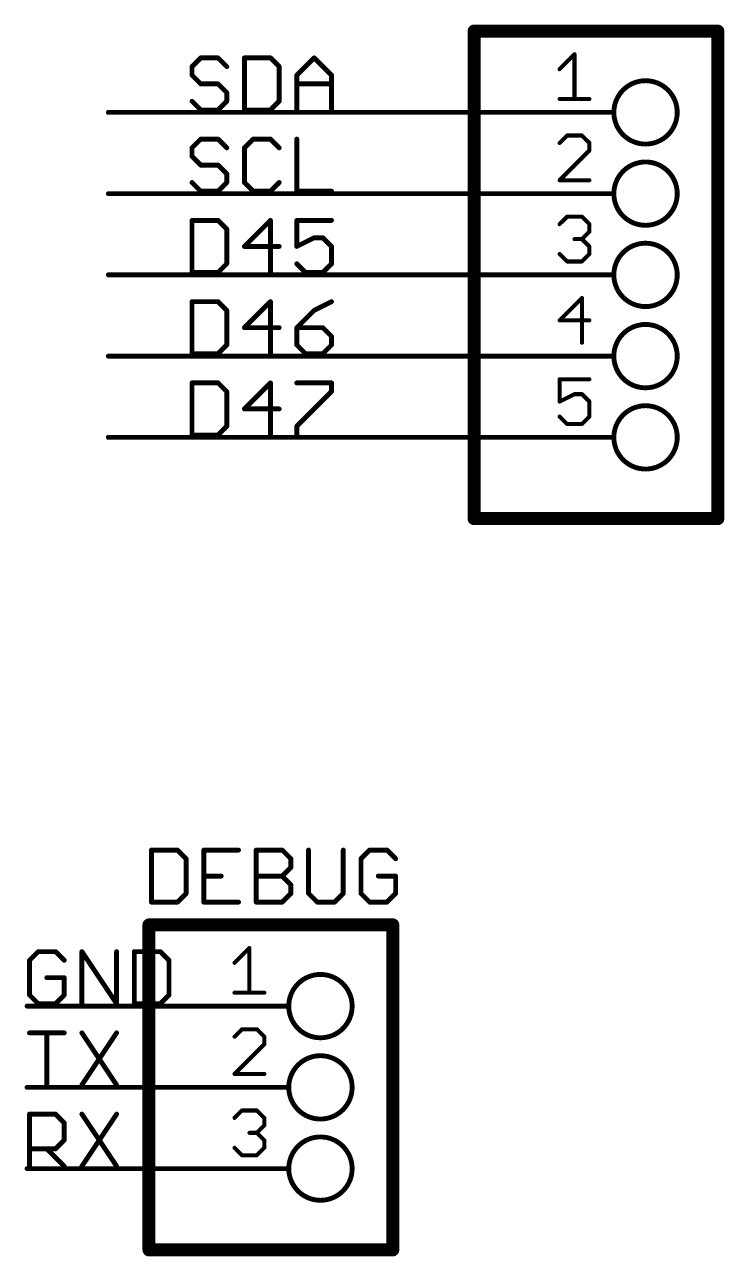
# Model space of a CAD drawing. Extents: x -31 to 132, y -51 to 79.
# Drawn here: x 38.02 to 59.89, y 12.5 to 51 of the extents above; entities that cross this region are included whole.
import ezdxf

# ---------------------------------------------------------------- set-up
doc = ezdxf.new("R2010")
doc.units = 0
for name, color, linetype in [('91', 82, 'CONTINUOUS'), ('94', 22, 'CONTINUOUS'), ('95', 253, 'CONTINUOUS')]:
    doc.layers.add(name, color=color, linetype=linetype)

msp = doc.modelspace()

# ---------------------------------------------------------------- linework, layer by layer
at = {"layer": '91', "const_width": 0.1524}
for points in [[(55.88, 48.26), (40.64, 48.26)], [(55.88, 45.72), (40.64, 45.72)], [(55.88, 43.18), (40.64, 43.18)], [(55.88, 40.64), (40.64, 40.64)], [(55.88, 38.1), (40.64, 38.1)], [(45.72, 20.32), (38.1, 20.32)], [(45.72, 17.78), (38.1, 17.78)], [(38.1, 15.24), (45.72, 15.24)]]:
    msp.add_lwpolyline(points, dxfattribs=at)
at = {"layer": '91', "const_width": 0.0762}
for points in [[(40.64, 48.2981, 1), (40.64, 48.2219)], [(55.88, 48.2219, 1), (55.88, 48.2981)], [(40.64, 45.7581, 1), (40.64, 45.6819)], [(55.88, 45.6819, 1), (55.88, 45.7581)], [(40.64, 43.2181, 1), (40.64, 43.1419)], [(55.88, 43.1419, 1), (55.88, 43.2181)], [(40.64, 40.6781, 1), (40.64, 40.6019)], [(55.88, 40.6019, 1), (55.88, 40.6781)], [(40.64, 38.1381, 1), (40.64, 38.0619)], [(55.88, 38.0619, 1), (55.88, 38.1381)], [(38.1, 20.3581, 1), (38.1, 20.2819)], [(45.72, 20.2819, 1), (45.72, 20.3581)], [(38.1, 17.8181, 1), (38.1, 17.7419)], [(45.72, 17.7419, 1), (45.72, 17.8181)], [(38.1, 15.2781, 1), (38.1, 15.2019)], [(45.72, 15.2019, 1), (45.72, 15.2781)]]:
    msp.add_lwpolyline(points, format="xyb", dxfattribs=at)
at = {"layer": '94'}
for points, const_width in [([(59.69, 50.8), (52.07, 50.8)], 0.4064), ([(52.07, 50.8), (52.07, 35.56)], 0.4064), ([(59.69, 35.56), (59.69, 50.8)], 0.4064), ([(55.88, 48.26), (56.4388, 48.26)], 0.1524), ([(55.88, 45.72), (56.4388, 45.72)], 0.1524), ([(55.88, 43.18), (56.4388, 43.18)], 0.1524), ([(55.88, 40.64), (56.4388, 40.64)], 0.1524), ([(55.88, 38.1), (56.4388, 38.1)], 0.1524), ([(52.07, 35.56), (59.69, 35.56)], 0.4064), ([(49.53, 22.86), (41.91, 22.86)], 0.4064), ([(41.91, 22.86), (41.91, 12.7)], 0.4064), ([(49.53, 12.7), (49.53, 22.86)], 0.4064), ([(45.72, 20.32), (46.2788, 20.32)], 0.1524), ([(45.72, 17.78), (46.2788, 17.78)], 0.1524), ([(45.72, 15.24), (46.2788, 15.24)], 0.1524), ([(41.91, 12.7), (49.53, 12.7)], 0.4064)]:
    msp.add_lwpolyline(points, dxfattribs=dict(at, const_width=const_width))
for points, const_width in [([(52.07, 50.9016, 1), (52.07, 50.6984)], 0.2032), ([(52.1716, 50.8, 1), (51.9684, 50.8)], 0.2032), ([(59.7916, 50.8, 1), (59.5884, 50.8)], 0.2032), ([(59.69, 50.6984, 1), (59.69, 50.9016)], 0.2032), ([(57.4294, 47.2694, 1), (57.4294, 49.2506, 1), (57.4294, 47.2694)], 0.1524), ([(55.88, 48.2981, 1), (55.88, 48.2219)], 0.0762), ([(56.4388, 48.2219, 1), (56.4388, 48.2981)], 0.0762), ([(57.4294, 44.7294, 1), (57.4294, 46.7106, 1), (57.4294, 44.7294)], 0.1524), ([(55.88, 45.7581, 1), (55.88, 45.6819)], 0.0762), ([(56.4388, 45.6819, 1), (56.4388, 45.7581)], 0.0762), ([(57.4294, 42.1894, 1), (57.4294, 44.1706, 1), (57.4294, 42.1894)], 0.1524), ([(55.88, 43.2181, 1), (55.88, 43.1419)], 0.0762), ([(56.4388, 43.1419, 1), (56.4388, 43.2181)], 0.0762), ([(57.4294, 39.6494, 1), (57.4294, 41.6306, 1), (57.4294, 39.6494)], 0.1524), ([(55.88, 40.6781, 1), (55.88, 40.6019)], 0.0762), ([(56.4388, 40.6019, 1), (56.4388, 40.6781)], 0.0762), ([(57.4294, 37.1094, 1), (57.4294, 39.0906, 1), (57.4294, 37.1094)], 0.1524), ([(55.88, 38.1381, 1), (55.88, 38.0619)], 0.0762), ([(56.4388, 38.0619, 1), (56.4388, 38.1381)], 0.0762), ([(52.07, 35.6616, 1), (52.07, 35.4584)], 0.2032), ([(51.9684, 35.56, 1), (52.1716, 35.56)], 0.2032), ([(59.5884, 35.56, 1), (59.7916, 35.56)], 0.2032), ([(59.69, 35.4584, 1), (59.69, 35.6616)], 0.2032), ([(41.91, 22.9616, 1), (41.91, 22.7584)], 0.2032), ([(42.0116, 22.86, 1), (41.8084, 22.86)], 0.2032), ([(49.6316, 22.86, 1), (49.4284, 22.86)], 0.2032), ([(49.53, 22.7584, 1), (49.53, 22.9616)], 0.2032), ([(47.2694, 19.3294, 1), (47.2694, 21.3106, 1), (47.2694, 19.3294)], 0.1524), ([(45.72, 20.3581, 1), (45.72, 20.2819)], 0.0762), ([(46.2788, 20.2819, 1), (46.2788, 20.3581)], 0.0762), ([(47.2694, 16.7894, 1), (47.2694, 18.7706, 1), (47.2694, 16.7894)], 0.1524), ([(45.72, 17.8181, 1), (45.72, 17.7419)], 0.0762), ([(46.2788, 17.7419, 1), (46.2788, 17.8181)], 0.0762), ([(47.2694, 14.2494, 1), (47.2694, 16.2306, 1), (47.2694, 14.2494)], 0.1524), ([(45.72, 15.2781, 1), (45.72, 15.2019)], 0.0762), ([(46.2788, 15.2019, 1), (46.2788, 15.2781)], 0.0762), ([(41.91, 12.8016, 1), (41.91, 12.5984)], 0.2032), ([(41.8084, 12.7, 1), (42.0116, 12.7)], 0.2032), ([(49.4284, 12.7, 1), (49.6316, 12.7)], 0.2032), ([(49.53, 12.5984, 1), (49.53, 12.8016)], 0.2032)]:
    msp.add_lwpolyline(points, format="xyb", dxfattribs=dict(at, const_width=const_width))
at = {"layer": '95'}
for points, const_width in [([(54.7434, 49.6112), (55.2095, 50.0773)], 0.127), ([(55.2095, 50.0773), (55.2095, 48.6791)], 0.127), ([(43.5274, 49.9632), (43.2562, 49.692)], 0.1524), ([(43.2562, 49.692), (43.2562, 49.4209)], 0.1524), ([(44.0697, 49.9632), (43.5274, 49.9632)], 0.1524), ([(44.3409, 49.692), (44.0697, 49.9632)], 0.1524), ([(44.8934, 49.9632), (44.8934, 48.3362)], 0.1524), ([(45.7069, 49.9632), (44.8934, 49.9632)], 0.1524), ([(45.978, 49.692), (45.7069, 49.9632)], 0.1524), ([(45.978, 48.6074), (45.978, 49.692)], 0.1524), ([(46.5305, 49.4209), (47.0728, 49.9632)], 0.1524), ([(47.0728, 49.9632), (47.6152, 49.4209)], 0.1524), ([(43.2562, 49.4209), (43.5274, 49.1497)], 0.1524), ([(46.5305, 48.3362), (46.5305, 49.4209)], 0.1524), ([(47.6152, 49.4209), (47.6152, 48.3362)], 0.1524), ([(43.5274, 49.1497), (44.0697, 49.1497)], 0.1524), ([(44.0697, 49.1497), (44.3409, 48.8785)], 0.1524), ([(44.3409, 48.8785), (44.3409, 48.6074)], 0.1524), ([(46.5305, 49.1497), (47.6152, 49.1497)], 0.1524), ([(43.5274, 48.3362), (43.2562, 48.6074)], 0.1524), ([(44.3409, 48.6074), (44.0697, 48.3362)], 0.1524), ([(45.7069, 48.3362), (45.978, 48.6074)], 0.1524), ([(54.7434, 48.6791), (55.6756, 48.6791)], 0.127), ([(44.0697, 48.3362), (43.5274, 48.3362)], 0.1524), ([(44.8934, 48.3362), (45.7069, 48.3362)], 0.1524), ([(43.5274, 47.4232), (43.2562, 47.152)], 0.1524), ([(44.0697, 47.4232), (43.5274, 47.4232)], 0.1524), ([(44.3409, 47.152), (44.0697, 47.4232)], 0.1524), ([(45.1645, 47.4232), (44.8934, 47.152)], 0.1524), ([(45.7069, 47.4232), (45.1645, 47.4232)], 0.1524), ([(45.978, 47.152), (45.7069, 47.4232)], 0.1524), ([(46.5305, 47.4232), (46.5305, 45.7962)], 0.1524), ([(54.9765, 47.5373), (54.7434, 47.3043)], 0.127), ([(55.4425, 47.5373), (54.9765, 47.5373)], 0.127), ([(55.6756, 47.3043), (55.4425, 47.5373)], 0.127), ([(55.6756, 47.0712), (55.6756, 47.3043)], 0.127), ([(43.2562, 47.152), (43.2562, 46.8809)], 0.1524), ([(44.8934, 47.152), (44.8934, 46.0674)], 0.1524), ([(54.7434, 46.1391), (55.6756, 47.0712)], 0.127), ([(43.2562, 46.8809), (43.5274, 46.6097)], 0.1524), ([(43.5274, 46.6097), (44.0697, 46.6097)], 0.1524), ([(44.0697, 46.6097), (44.3409, 46.3385)], 0.1524), ([(44.3409, 46.3385), (44.3409, 46.0674)], 0.1524), ([(43.5274, 45.7962), (43.2562, 46.0674)], 0.1524), ([(44.0697, 45.7962), (43.5274, 45.7962)], 0.1524), ([(44.3409, 46.0674), (44.0697, 45.7962)], 0.1524), ([(44.8934, 46.0674), (45.1645, 45.7962)], 0.1524), ([(45.1645, 45.7962), (45.7069, 45.7962)], 0.1524), ([(45.7069, 45.7962), (45.978, 46.0674)], 0.1524), ([(46.5305, 45.7962), (47.6152, 45.7962)], 0.1524), ([(55.6756, 46.1391), (54.7434, 46.1391)], 0.127), ([(54.7434, 44.7643), (54.9765, 44.9973)], 0.127), ([(54.9765, 44.9973), (55.4425, 44.9973)], 0.127), ([(55.4425, 44.9973), (55.6756, 44.7643)], 0.127), ([(43.2562, 44.8832), (43.2562, 43.2562)], 0.1524), ([(44.0697, 44.8832), (43.2562, 44.8832)], 0.1524), ([(44.3409, 44.612), (44.0697, 44.8832)], 0.1524), ([(44.3409, 43.5274), (44.3409, 44.612)], 0.1524), ([(45.7069, 44.8832), (44.8934, 44.0697)], 0.1524), ([(45.7069, 43.2562), (45.7069, 44.8832)], 0.1524), ([(47.6152, 44.8832), (46.5305, 44.8832)], 0.1524), ([(46.5305, 44.8832), (46.5305, 44.0697)], 0.1524), ([(55.6756, 44.7643), (55.6756, 44.5312)], 0.127), ([(46.5305, 44.0697), (47.0728, 44.3409)], 0.1524), ([(47.0728, 44.3409), (47.344, 44.3409)], 0.1524), ([(47.344, 44.3409), (47.6152, 44.0697)], 0.1524), ([(55.4425, 44.2982), (55.2095, 44.2982)], 0.127), ([(55.6756, 44.5312), (55.4425, 44.2982)], 0.127), ([(55.4425, 44.2982), (55.6756, 44.0652)], 0.127), ([(44.8934, 44.0697), (45.978, 44.0697)], 0.1524), ([(47.6152, 44.0697), (47.6152, 43.5274)], 0.1524), ([(55.6756, 44.0652), (55.6756, 43.8321)], 0.127), ([(44.0697, 43.2562), (44.3409, 43.5274)], 0.1524), ([(46.8017, 43.2562), (46.5305, 43.5274)], 0.1524), ([(47.6152, 43.5274), (47.344, 43.2562)], 0.1524), ([(54.9765, 43.5991), (54.7434, 43.8321)], 0.127), ([(55.4425, 43.5991), (54.9765, 43.5991)], 0.127), ([(55.6756, 43.8321), (55.4425, 43.5991)], 0.127), ([(43.2562, 43.2562), (44.0697, 43.2562)], 0.1524), ([(47.344, 43.2562), (46.8017, 43.2562)], 0.1524), ([(43.2562, 42.3432), (43.2562, 40.7162)], 0.1524), ([(44.0697, 42.3432), (43.2562, 42.3432)], 0.1524), ([(44.3409, 42.072), (44.0697, 42.3432)], 0.1524), ([(45.7069, 42.3432), (44.8934, 41.5297)], 0.1524), ([(45.7069, 40.7162), (45.7069, 42.3432)], 0.1524), ([(47.6152, 42.3432), (47.0728, 42.072)], 0.1524), ([(55.4425, 42.4573), (54.7434, 41.7582)], 0.127), ([(55.4425, 41.0591), (55.4425, 42.4573)], 0.127), ([(44.3409, 40.9874), (44.3409, 42.072)], 0.1524), ([(47.0728, 42.072), (46.5305, 41.5297)], 0.1524), ([(44.8934, 41.5297), (45.978, 41.5297)], 0.1524), ([(46.5305, 41.5297), (46.5305, 40.9874)], 0.1524), ([(47.344, 41.5297), (46.5305, 41.5297)], 0.1524), ([(47.6152, 41.2585), (47.344, 41.5297)], 0.1524), ([(54.7434, 41.7582), (55.6756, 41.7582)], 0.127), ([(47.6152, 40.9874), (47.6152, 41.2585)], 0.1524), ([(44.0697, 40.7162), (44.3409, 40.9874)], 0.1524), ([(46.5305, 40.9874), (46.8017, 40.7162)], 0.1524), ([(47.344, 40.7162), (47.6152, 40.9874)], 0.1524), ([(43.2562, 40.7162), (44.0697, 40.7162)], 0.1524), ([(46.8017, 40.7162), (47.344, 40.7162)], 0.1524), ([(43.2562, 39.8032), (43.2562, 38.1762)], 0.1524), ([(44.0697, 39.8032), (43.2562, 39.8032)], 0.1524), ([(44.3409, 39.532), (44.0697, 39.8032)], 0.1524), ([(45.7069, 39.8032), (44.8934, 38.9897)], 0.1524), ([(45.7069, 38.1762), (45.7069, 39.8032)], 0.1524), ([(46.5305, 39.8032), (47.6152, 39.8032)], 0.1524), ([(47.6152, 39.8032), (47.6152, 39.532)], 0.1524), ([(55.6756, 39.9173), (54.7434, 39.9173)], 0.127), ([(54.7434, 39.9173), (54.7434, 39.2182)], 0.127), ([(44.3409, 38.4474), (44.3409, 39.532)], 0.1524), ([(47.6152, 39.532), (46.5305, 38.4474)], 0.1524), ([(54.7434, 39.2182), (55.2095, 39.4512)], 0.127), ([(55.2095, 39.4512), (55.4425, 39.4512)], 0.127), ([(55.4425, 39.4512), (55.6756, 39.2182)], 0.127), ([(55.6756, 39.2182), (55.6756, 38.7521)], 0.127), ([(44.8934, 38.9897), (45.978, 38.9897)], 0.1524), ([(44.0697, 38.1762), (44.3409, 38.4474)], 0.1524), ([(46.5305, 38.4474), (46.5305, 38.1762)], 0.1524), ([(54.9765, 38.5191), (54.7434, 38.7521)], 0.127), ([(55.4425, 38.5191), (54.9765, 38.5191)], 0.127), ([(55.6756, 38.7521), (55.4425, 38.5191)], 0.127), ([(43.2562, 38.1762), (44.0697, 38.1762)], 0.1524), ([(41.9862, 25.1982), (41.9862, 23.5712)], 0.1524), ([(42.7997, 25.1982), (41.9862, 25.1982)], 0.1524), ([(43.0709, 24.927), (42.7997, 25.1982)], 0.1524), ([(44.708, 25.1982), (43.6234, 25.1982)], 0.1524), ([(43.6234, 25.1982), (43.6234, 23.5712)], 0.1524), ([(45.2605, 23.5712), (45.2605, 25.1982)], 0.1524), ([(45.2605, 25.1982), (46.074, 25.1982)], 0.1524), ([(46.074, 25.1982), (46.3452, 24.927)], 0.1524), ([(46.8977, 25.1982), (46.8977, 23.8424)], 0.1524), ([(47.9823, 23.8424), (47.9823, 25.1982)], 0.1524), ([(48.806, 25.1982), (48.5348, 24.927)], 0.1524), ([(49.3483, 25.1982), (48.806, 25.1982)], 0.1524), ([(49.6195, 24.927), (49.3483, 25.1982)], 0.1524), ([(43.0709, 23.8424), (43.0709, 24.927)], 0.1524), ([(46.3452, 24.6559), (46.074, 24.3847)], 0.1524), ([(46.3452, 24.927), (46.3452, 24.6559)], 0.1524), ([(48.5348, 24.927), (48.5348, 23.8424)], 0.1524), ([(43.6234, 24.3847), (44.1657, 24.3847)], 0.1524), ([(45.2605, 24.3847), (46.074, 24.3847)], 0.1524), ([(46.074, 24.3847), (46.3452, 24.1135)], 0.1524), ([(49.6195, 24.3847), (49.0772, 24.3847)], 0.1524), ([(49.6195, 23.8424), (49.6195, 24.3847)], 0.1524), ([(42.7997, 23.5712), (43.0709, 23.8424)], 0.1524), ([(46.3452, 23.8424), (46.074, 23.5712)], 0.1524), ([(46.3452, 24.1135), (46.3452, 23.8424)], 0.1524), ([(46.8977, 23.8424), (47.1688, 23.5712)], 0.1524), ([(47.7112, 23.5712), (47.9823, 23.8424)], 0.1524), ([(48.5348, 23.8424), (48.806, 23.5712)], 0.1524), ([(49.3483, 23.5712), (49.6195, 23.8424)], 0.1524), ([(41.9862, 23.5712), (42.7997, 23.5712)], 0.1524), ([(43.6234, 23.5712), (44.708, 23.5712)], 0.1524), ([(46.074, 23.5712), (45.2605, 23.5712)], 0.1524), ([(47.1688, 23.5712), (47.7112, 23.5712)], 0.1524), ([(48.806, 23.5712), (49.3483, 23.5712)], 0.1524), ([(38.4474, 22.0232), (38.1762, 21.752)], 0.1524), ([(38.9897, 22.0232), (38.4474, 22.0232)], 0.1524), ([(39.2609, 21.752), (38.9897, 22.0232)], 0.1524), ([(39.8134, 20.3962), (39.8134, 22.0232)], 0.1524), ([(39.8134, 22.0232), (40.898, 20.3962)], 0.1524), ([(40.898, 20.3962), (40.898, 22.0232)], 0.1524), ([(41.4505, 22.0232), (41.4505, 20.3962)], 0.1524), ([(42.264, 22.0232), (41.4505, 22.0232)], 0.1524), ([(42.5352, 21.752), (42.264, 22.0232)], 0.1524), ([(44.5834, 21.6712), (45.0495, 22.1373)], 0.127), ([(45.0495, 22.1373), (45.0495, 20.7391)], 0.127), ([(38.1762, 21.752), (38.1762, 20.6674)], 0.1524), ([(42.5352, 20.6674), (42.5352, 21.752)], 0.1524), ([(39.2609, 21.2097), (38.7185, 21.2097)], 0.1524), ([(39.2609, 20.6674), (39.2609, 21.2097)], 0.1524), ([(44.5834, 20.7391), (45.5156, 20.7391)], 0.127), ([(38.1762, 20.6674), (38.4474, 20.3962)], 0.1524), ([(38.4474, 20.3962), (38.9897, 20.3962)], 0.1524), ([(38.9897, 20.3962), (39.2609, 20.6674)], 0.1524), ([(41.4505, 20.3962), (42.264, 20.3962)], 0.1524), ([(42.264, 20.3962), (42.5352, 20.6674)], 0.1524), ([(44.8165, 19.5973), (44.5834, 19.3643)], 0.127), ([(45.2825, 19.5973), (44.8165, 19.5973)], 0.127), ([(45.5156, 19.3643), (45.2825, 19.5973)], 0.127), ([(38.1762, 19.4832), (39.2609, 19.4832)], 0.1524), ([(38.7185, 17.8562), (38.7185, 19.4832)], 0.1524), ([(39.8134, 19.4832), (40.898, 17.8562)], 0.1524), ([(40.898, 19.4832), (39.8134, 17.8562)], 0.1524), ([(45.5156, 19.1312), (45.5156, 19.3643)], 0.127), ([(44.5834, 18.1991), (45.5156, 19.1312)], 0.127), ([(45.5156, 18.1991), (44.5834, 18.1991)], 0.127), ([(38.1762, 15.3162), (38.1762, 16.9432)], 0.1524), ([(38.1762, 16.9432), (38.9897, 16.9432)], 0.1524), ([(38.9897, 16.9432), (39.2609, 16.672)], 0.1524), ([(39.8134, 16.9432), (40.898, 15.3162)], 0.1524), ([(40.898, 16.9432), (39.8134, 15.3162)], 0.1524), ([(44.5834, 16.8243), (44.8165, 17.0573)], 0.127), ([(44.8165, 17.0573), (45.2825, 17.0573)], 0.127), ([(45.2825, 17.0573), (45.5156, 16.8243)], 0.127), ([(39.2609, 16.672), (39.2609, 16.1297)], 0.1524), ([(45.5156, 16.5912), (45.2825, 16.3582)], 0.127), ([(45.5156, 16.8243), (45.5156, 16.5912)], 0.127), ([(39.2609, 16.1297), (38.9897, 15.8585)], 0.1524), ([(45.2825, 16.3582), (45.0495, 16.3582)], 0.127), ([(45.2825, 16.3582), (45.5156, 16.1252)], 0.127), ([(45.5156, 16.1252), (45.5156, 15.8921)], 0.127), ([(38.9897, 15.8585), (38.1762, 15.8585)], 0.1524), ([(38.7185, 15.8585), (39.2609, 15.3162)], 0.1524), ([(44.8165, 15.6591), (44.5834, 15.8921)], 0.127), ([(45.5156, 15.8921), (45.2825, 15.6591)], 0.127), ([(45.2825, 15.6591), (44.8165, 15.6591)], 0.127)]:
    msp.add_lwpolyline(points, dxfattribs=dict(at, const_width=const_width))
for points, const_width in [([(55.2412, 50.0773, 1), (55.1777, 50.0773)], 0.0635), ([(55.2319, 50.0548, 1), (55.187, 50.0997)], 0.0635), ([(43.2943, 49.692, 1), (43.2181, 49.692)], 0.0762), ([(43.2293, 49.719, 1), (43.2831, 49.6651)], 0.0762), ([(43.5274, 50.0013, 1), (43.5274, 49.9251)], 0.0762), ([(43.5543, 49.9362, 1), (43.5004, 49.9901)], 0.0762), ([(44.0966, 49.9901, 1), (44.0428, 49.9362)], 0.0762), ([(44.0697, 49.9251, 1), (44.0697, 50.0013)], 0.0762), ([(44.3139, 49.6651, 1), (44.3678, 49.719)], 0.0762), ([(44.9315, 49.9632, 1), (44.8553, 49.9632)], 0.0762), ([(44.8934, 50.0013, 1), (44.8934, 49.9251)], 0.0762), ([(45.7338, 49.9901, 1), (45.6799, 49.9362)], 0.0762), ([(45.7069, 49.9251, 1), (45.7069, 50.0013)], 0.0762), ([(46.0161, 49.692, 1), (45.9399, 49.692)], 0.0762), ([(45.9511, 49.6651, 1), (46.005, 49.719)], 0.0762), ([(47.0998, 49.9901, 1), (47.0459, 49.9362)], 0.0762), ([(47.0998, 49.9362, 1), (47.0459, 49.9901)], 0.0762), ([(43.2831, 49.4478, 1), (43.2293, 49.3939)], 0.0762), ([(43.2181, 49.4209, 1), (43.2943, 49.4209)], 0.0762), ([(46.5686, 49.4209, 1), (46.4924, 49.4209)], 0.0762), ([(46.5036, 49.4478, 1), (46.5575, 49.3939)], 0.0762), ([(47.6533, 49.4209, 1), (47.5771, 49.4209)], 0.0762), ([(47.5882, 49.3939, 1), (47.6421, 49.4478)], 0.0762), ([(54.721, 49.6337, 1), (54.7659, 49.5888)], 0.0635), ([(43.5274, 49.1878, 1), (43.5274, 49.1116)], 0.0762), ([(43.5004, 49.1228, 1), (43.5543, 49.1766)], 0.0762), ([(44.0966, 49.1766, 1), (44.0428, 49.1228)], 0.0762), ([(44.0697, 49.1116, 1), (44.0697, 49.1878)], 0.0762), ([(44.379, 48.8785, 1), (44.3028, 48.8785)], 0.0762), ([(44.3139, 48.8516, 1), (44.3678, 48.9055)], 0.0762), ([(46.5305, 49.1878, 1), (46.5305, 49.1116)], 0.0762), ([(47.6152, 49.1116, 1), (47.6152, 49.1878)], 0.0762), ([(43.2831, 48.6343, 1), (43.2293, 48.5804)], 0.0762), ([(44.3028, 48.6074, 1), (44.379, 48.6074)], 0.0762), ([(44.3678, 48.5804, 1), (44.3139, 48.6343)], 0.0762), ([(45.9399, 48.6074, 1), (46.0161, 48.6074)], 0.0762), ([(46.005, 48.5804, 1), (45.9511, 48.6343)], 0.0762), ([(54.7434, 48.7109, 1), (54.7434, 48.6474)], 0.0635), ([(55.1777, 48.6791, 1), (55.2412, 48.6791)], 0.0635), ([(55.6756, 48.6474, 1), (55.6756, 48.7109)], 0.0635), ([(43.5274, 48.3743, 1), (43.5274, 48.2981)], 0.0762), ([(43.5004, 48.3093, 1), (43.5543, 48.3631)], 0.0762), ([(44.0428, 48.3631, 1), (44.0966, 48.3093)], 0.0762), ([(44.0697, 48.2981, 1), (44.0697, 48.3743)], 0.0762), ([(44.8934, 48.3743, 1), (44.8934, 48.2981)], 0.0762), ([(44.8553, 48.3362, 1), (44.9315, 48.3362)], 0.0762), ([(45.6799, 48.3631, 1), (45.7338, 48.3093)], 0.0762), ([(45.7069, 48.2981, 1), (45.7069, 48.3743)], 0.0762), ([(46.4924, 48.3362, 1), (46.5686, 48.3362)], 0.0762), ([(47.5771, 48.3362, 1), (47.6533, 48.3362)], 0.0762), ([(43.5274, 47.4613, 1), (43.5274, 47.3851)], 0.0762), ([(43.5543, 47.3962, 1), (43.5004, 47.4501)], 0.0762), ([(44.0966, 47.4501, 1), (44.0428, 47.3962)], 0.0762), ([(44.0697, 47.3851, 1), (44.0697, 47.4613)], 0.0762), ([(45.1645, 47.4613, 1), (45.1645, 47.3851)], 0.0762), ([(45.1915, 47.3962, 1), (45.1376, 47.4501)], 0.0762), ([(45.7338, 47.4501, 1), (45.6799, 47.3962)], 0.0762), ([(45.7069, 47.3851, 1), (45.7069, 47.4613)], 0.0762), ([(46.5686, 47.4232, 1), (46.4924, 47.4232)], 0.0762), ([(54.9765, 47.569, 1), (54.9765, 47.5055)], 0.0635), ([(54.9989, 47.5148, 1), (54.954, 47.5597)], 0.0635), ([(55.465, 47.5597, 1), (55.4201, 47.5148)], 0.0635), ([(55.4425, 47.5055, 1), (55.4425, 47.569)], 0.0635), ([(55.7073, 47.3043, 1), (55.6438, 47.3043)], 0.0635), ([(43.2943, 47.152, 1), (43.2181, 47.152)], 0.0762), ([(43.2293, 47.179, 1), (43.2831, 47.1251)], 0.0762), ([(44.3139, 47.1251, 1), (44.3678, 47.179)], 0.0762), ([(44.8664, 47.179, 1), (44.9203, 47.1251)], 0.0762), ([(44.9315, 47.152, 1), (44.8553, 47.152)], 0.0762), ([(45.9511, 47.1251, 1), (46.005, 47.179)], 0.0762), ([(54.721, 47.3267, 1), (54.7659, 47.2818)], 0.0635), ([(55.6438, 47.0712, 1), (55.7073, 47.0712)], 0.0635), ([(55.6531, 47.2818, 1), (55.698, 47.3267)], 0.0635), ([(55.698, 47.0488, 1), (55.6531, 47.0937)], 0.0635), ([(43.2831, 46.9078, 1), (43.2293, 46.8539)], 0.0762), ([(43.2181, 46.8809, 1), (43.2943, 46.8809)], 0.0762), ([(43.5274, 46.6478, 1), (43.5274, 46.5716)], 0.0762), ([(43.5004, 46.5828, 1), (43.5543, 46.6366)], 0.0762), ([(44.0966, 46.6366, 1), (44.0428, 46.5828)], 0.0762), ([(44.0697, 46.5716, 1), (44.0697, 46.6478)], 0.0762), ([(44.379, 46.3385, 1), (44.3028, 46.3385)], 0.0762), ([(44.3139, 46.3116, 1), (44.3678, 46.3655)], 0.0762), ([(43.2831, 46.0943, 1), (43.2293, 46.0404)], 0.0762), ([(43.5274, 45.8343, 1), (43.5274, 45.7581)], 0.0762), ([(43.5004, 45.7693, 1), (43.5543, 45.8231)], 0.0762), ([(44.0428, 45.8231, 1), (44.0966, 45.7693)], 0.0762), ([(44.0697, 45.7581, 1), (44.0697, 45.8343)], 0.0762), ([(44.3028, 46.0674, 1), (44.379, 46.0674)], 0.0762), ([(44.3678, 46.0404, 1), (44.3139, 46.0943)], 0.0762), ([(44.9203, 46.0943, 1), (44.8664, 46.0404)], 0.0762), ([(44.8553, 46.0674, 1), (44.9315, 46.0674)], 0.0762), ([(45.1645, 45.8343, 1), (45.1645, 45.7581)], 0.0762), ([(45.1376, 45.7693, 1), (45.1915, 45.8231)], 0.0762), ([(45.6799, 45.8231, 1), (45.7338, 45.7693)], 0.0762), ([(45.7069, 45.7581, 1), (45.7069, 45.8343)], 0.0762), ([(46.005, 46.0404, 1), (45.9511, 46.0943)], 0.0762), ([(46.5305, 45.8343, 1), (46.5305, 45.7581)], 0.0762), ([(46.4924, 45.7962, 1), (46.5686, 45.7962)], 0.0762), ([(47.6152, 45.7581, 1), (47.6152, 45.8343)], 0.0762), ([(54.7434, 46.1709, 1), (54.7434, 46.1073)], 0.0635), ([(54.721, 46.1616, 1), (54.7659, 46.1166)], 0.0635), ([(55.6756, 46.1073, 1), (55.6756, 46.1709)], 0.0635), ([(54.9765, 45.029, 1), (54.9765, 44.9655)], 0.0635), ([(54.9989, 44.9748, 1), (54.954, 45.0197)], 0.0635), ([(55.465, 45.0197, 1), (55.4201, 44.9748)], 0.0635), ([(55.4425, 44.9655, 1), (55.4425, 45.029)], 0.0635), ([(43.2943, 44.8832, 1), (43.2181, 44.8832)], 0.0762), ([(43.2562, 44.9213, 1), (43.2562, 44.8451)], 0.0762), ([(44.0966, 44.9101, 1), (44.0428, 44.8562)], 0.0762), ([(44.0697, 44.8451, 1), (44.0697, 44.9213)], 0.0762), ([(44.379, 44.612, 1), (44.3028, 44.612)], 0.0762), ([(44.3139, 44.5851, 1), (44.3678, 44.639)], 0.0762), ([(45.745, 44.8832, 1), (45.6688, 44.8832)], 0.0762), ([(45.7338, 44.8562, 1), (45.6799, 44.9101)], 0.0762), ([(46.5305, 44.9213, 1), (46.5305, 44.8451)], 0.0762), ([(46.5686, 44.8832, 1), (46.4924, 44.8832)], 0.0762), ([(47.6152, 44.8451, 1), (47.6152, 44.9213)], 0.0762), ([(54.721, 44.7867, 1), (54.7659, 44.7418)], 0.0635), ([(55.7073, 44.7643, 1), (55.6438, 44.7643)], 0.0635), ([(55.6531, 44.7418, 1), (55.698, 44.7867)], 0.0635), ([(47.0728, 44.379, 1), (47.0728, 44.3028)], 0.0762), ([(47.0899, 44.3068, 1), (47.0558, 44.3749)], 0.0762), ([(47.3709, 44.3678, 1), (47.3171, 44.3139)], 0.0762), ([(47.344, 44.3028, 1), (47.344, 44.379)], 0.0762), ([(55.2095, 44.3299, 1), (55.2095, 44.2664)], 0.0635), ([(55.465, 44.3206, 1), (55.4201, 44.2757)], 0.0635), ([(55.4201, 44.3206, 1), (55.465, 44.2757)], 0.0635), ([(55.4425, 44.2664, 1), (55.4425, 44.3299)], 0.0635), ([(55.6438, 44.5312, 1), (55.7073, 44.5312)], 0.0635), ([(55.698, 44.5088, 1), (55.6531, 44.5537)], 0.0635), ([(44.8934, 44.1078, 1), (44.8934, 44.0316)], 0.0762), ([(44.8664, 44.0966, 1), (44.9203, 44.0428)], 0.0762), ([(45.978, 44.0316, 1), (45.978, 44.1078)], 0.0762), ([(46.5135, 44.1038, 1), (46.5476, 44.0356)], 0.0762), ([(46.4924, 44.0697, 1), (46.5686, 44.0697)], 0.0762), ([(47.6533, 44.0697, 1), (47.5771, 44.0697)], 0.0762), ([(47.5882, 44.0428, 1), (47.6421, 44.0966)], 0.0762), ([(55.7073, 44.0652, 1), (55.6438, 44.0652)], 0.0635), ([(55.6531, 44.0427, 1), (55.698, 44.0876)], 0.0635), ([(44.3028, 43.5274, 1), (44.379, 43.5274)], 0.0762), ([(44.3678, 43.5004, 1), (44.3139, 43.5543)], 0.0762), ([(46.5575, 43.5543, 1), (46.5036, 43.5004)], 0.0762), ([(47.5771, 43.5274, 1), (47.6533, 43.5274)], 0.0762), ([(47.6421, 43.5004, 1), (47.5882, 43.5543)], 0.0762), ([(54.7659, 43.8546, 1), (54.721, 43.8097)], 0.0635), ([(54.9765, 43.6309, 1), (54.9765, 43.5673)], 0.0635), ([(54.954, 43.5766, 1), (54.9989, 43.6216)], 0.0635), ([(55.4201, 43.6216, 1), (55.465, 43.5766)], 0.0635), ([(55.4425, 43.5673, 1), (55.4425, 43.6309)], 0.0635), ([(55.6438, 43.8321, 1), (55.7073, 43.8321)], 0.0635), ([(55.698, 43.8097, 1), (55.6531, 43.8546)], 0.0635), ([(43.2562, 43.2943, 1), (43.2562, 43.2181)], 0.0762), ([(43.2181, 43.2562, 1), (43.2943, 43.2562)], 0.0762), ([(44.0428, 43.2831, 1), (44.0966, 43.2293)], 0.0762), ([(44.0697, 43.2181, 1), (44.0697, 43.2943)], 0.0762), ([(45.6688, 43.2562, 1), (45.745, 43.2562)], 0.0762), ([(46.8017, 43.2943, 1), (46.8017, 43.2181)], 0.0762), ([(46.7747, 43.2293, 1), (46.8286, 43.2831)], 0.0762), ([(47.3171, 43.2831, 1), (47.3709, 43.2293)], 0.0762), ([(47.344, 43.2181, 1), (47.344, 43.2943)], 0.0762), ([(43.2943, 42.3432, 1), (43.2181, 42.3432)], 0.0762), ([(43.2562, 42.3813, 1), (43.2562, 42.3051)], 0.0762), ([(44.0966, 42.3701, 1), (44.0428, 42.3162)], 0.0762), ([(44.0697, 42.3051, 1), (44.0697, 42.3813)], 0.0762), ([(45.745, 42.3432, 1), (45.6688, 42.3432)], 0.0762), ([(45.7338, 42.3162, 1), (45.6799, 42.3701)], 0.0762), ([(47.6322, 42.3091, 1), (47.5981, 42.3773)], 0.0762), ([(55.4743, 42.4573, 1), (55.4108, 42.4573)], 0.0635), ([(55.465, 42.4348, 1), (55.4201, 42.4797)], 0.0635), ([(44.379, 42.072, 1), (44.3028, 42.072)], 0.0762), ([(44.3139, 42.0451, 1), (44.3678, 42.099)], 0.0762), ([(47.0558, 42.1061, 1), (47.0899, 42.0379)], 0.0762), ([(47.0998, 42.0451, 1), (47.0459, 42.099)], 0.0762), ([(44.8934, 41.5678, 1), (44.8934, 41.4916)], 0.0762), ([(44.8664, 41.5566, 1), (44.9203, 41.5028)], 0.0762), ([(45.978, 41.4916, 1), (45.978, 41.5678)], 0.0762), ([(46.5686, 41.5297, 1), (46.4924, 41.5297)], 0.0762), ([(46.5305, 41.5678, 1), (46.5305, 41.4916)], 0.0762), ([(46.5036, 41.5566, 1), (46.5575, 41.5028)], 0.0762), ([(47.3709, 41.5566, 1), (47.3171, 41.5028)], 0.0762), ([(47.344, 41.4916, 1), (47.344, 41.5678)], 0.0762), ([(54.7434, 41.7899, 1), (54.7434, 41.7264)], 0.0635), ([(54.721, 41.7806, 1), (54.7659, 41.7357)], 0.0635), ([(55.6756, 41.7264, 1), (55.6756, 41.7899)], 0.0635), ([(47.6533, 41.2585, 1), (47.5771, 41.2585)], 0.0762), ([(47.5882, 41.2316, 1), (47.6421, 41.2855)], 0.0762), ([(44.3028, 40.9874, 1), (44.379, 40.9874)], 0.0762), ([(44.3678, 40.9604, 1), (44.3139, 41.0143)], 0.0762), ([(46.5575, 41.0143, 1), (46.5036, 40.9604)], 0.0762), ([(46.4924, 40.9874, 1), (46.5686, 40.9874)], 0.0762), ([(47.5771, 40.9874, 1), (47.6533, 40.9874)], 0.0762), ([(47.6421, 40.9604, 1), (47.5882, 41.0143)], 0.0762), ([(55.4108, 41.0591, 1), (55.4743, 41.0591)], 0.0635), ([(43.2562, 40.7543, 1), (43.2562, 40.6781)], 0.0762), ([(43.2181, 40.7162, 1), (43.2943, 40.7162)], 0.0762), ([(44.0428, 40.7431, 1), (44.0966, 40.6893)], 0.0762), ([(44.0697, 40.6781, 1), (44.0697, 40.7543)], 0.0762), ([(45.6688, 40.7162, 1), (45.745, 40.7162)], 0.0762), ([(46.8017, 40.7543, 1), (46.8017, 40.6781)], 0.0762), ([(46.7747, 40.6893, 1), (46.8286, 40.7431)], 0.0762), ([(47.3171, 40.7431, 1), (47.3709, 40.6893)], 0.0762), ([(47.344, 40.6781, 1), (47.344, 40.7543)], 0.0762), ([(43.2943, 39.8032, 1), (43.2181, 39.8032)], 0.0762), ([(43.2562, 39.8413, 1), (43.2562, 39.7651)], 0.0762), ([(44.0966, 39.8301, 1), (44.0428, 39.7762)], 0.0762), ([(44.0697, 39.7651, 1), (44.0697, 39.8413)], 0.0762), ([(45.745, 39.8032, 1), (45.6688, 39.8032)], 0.0762), ([(45.7338, 39.7762, 1), (45.6799, 39.8301)], 0.0762), ([(46.5305, 39.8413, 1), (46.5305, 39.7651)], 0.0762), ([(47.6533, 39.8032, 1), (47.5771, 39.8032)], 0.0762), ([(47.6152, 39.7651, 1), (47.6152, 39.8413)], 0.0762), ([(54.7434, 39.949, 1), (54.7434, 39.8855)], 0.0635), ([(54.7752, 39.9173, 1), (54.7117, 39.9173)], 0.0635), ([(55.6756, 39.8855, 1), (55.6756, 39.949)], 0.0635), ([(44.379, 39.532, 1), (44.3028, 39.532)], 0.0762), ([(44.3139, 39.5051, 1), (44.3678, 39.559)], 0.0762), ([(47.5771, 39.532, 1), (47.6533, 39.532)], 0.0762), ([(47.6421, 39.5051, 1), (47.5882, 39.559)], 0.0762), ([(54.7292, 39.2466, 1), (54.7576, 39.1898)], 0.0635), ([(55.2095, 39.483, 1), (55.2095, 39.4195)], 0.0635), ([(55.2237, 39.4228, 1), (55.1953, 39.4796)], 0.0635), ([(55.465, 39.4737, 1), (55.4201, 39.4288)], 0.0635), ([(55.4425, 39.4195, 1), (55.4425, 39.483)], 0.0635), ([(55.7073, 39.2182, 1), (55.6438, 39.2182)], 0.0635), ([(44.8934, 39.0278, 1), (44.8934, 38.9516)], 0.0762), ([(44.8664, 39.0166, 1), (44.9203, 38.9628)], 0.0762), ([(45.978, 38.9516, 1), (45.978, 39.0278)], 0.0762), ([(54.7117, 39.2182, 1), (54.7752, 39.2182)], 0.0635), ([(55.6531, 39.1957, 1), (55.698, 39.2406)], 0.0635), ([(44.3678, 38.4204, 1), (44.3139, 38.4743)], 0.0762), ([(46.5686, 38.4474, 1), (46.4924, 38.4474)], 0.0762), ([(46.5036, 38.4743, 1), (46.5575, 38.4204)], 0.0762), ([(54.7659, 38.7746, 1), (54.721, 38.7297)], 0.0635), ([(54.9765, 38.5509, 1), (54.9765, 38.4873)], 0.0635), ([(54.954, 38.4966, 1), (54.9989, 38.5416)], 0.0635), ([(55.4201, 38.5416, 1), (55.465, 38.4966)], 0.0635), ([(55.4425, 38.4873, 1), (55.4425, 38.5509)], 0.0635), ([(55.6438, 38.7521, 1), (55.7073, 38.7521)], 0.0635), ([(55.698, 38.7297, 1), (55.6531, 38.7746)], 0.0635), ([(43.2562, 38.2143, 1), (43.2562, 38.1381)], 0.0762), ([(43.2181, 38.1762, 1), (43.2943, 38.1762)], 0.0762), ([(44.0428, 38.2031, 1), (44.0966, 38.1493)], 0.0762), ([(44.0697, 38.1381, 1), (44.0697, 38.2143)], 0.0762), ([(44.3028, 38.4474, 1), (44.379, 38.4474)], 0.0762), ([(45.6688, 38.1762, 1), (45.745, 38.1762)], 0.0762), ([(46.4924, 38.1762, 1), (46.5686, 38.1762)], 0.0762), ([(42.0243, 25.1982, 1), (41.9481, 25.1982)], 0.0762), ([(41.9862, 25.2363, 1), (41.9862, 25.1601)], 0.0762), ([(42.8266, 25.2251, 1), (42.7728, 25.1712)], 0.0762), ([(42.7997, 25.1601, 1), (42.7997, 25.2363)], 0.0762), ([(43.6234, 25.2363, 1), (43.6234, 25.1601)], 0.0762), ([(43.6615, 25.1982, 1), (43.5853, 25.1982)], 0.0762), ([(44.708, 25.1601, 1), (44.708, 25.2363)], 0.0762), ([(45.2986, 25.1982, 1), (45.2224, 25.1982)], 0.0762), ([(45.2605, 25.2363, 1), (45.2605, 25.1601)], 0.0762), ([(46.1009, 25.2251, 1), (46.0471, 25.1712)], 0.0762), ([(46.074, 25.1601, 1), (46.074, 25.2363)], 0.0762), ([(46.9358, 25.1982, 1), (46.8596, 25.1982)], 0.0762), ([(48.0204, 25.1982, 1), (47.9442, 25.1982)], 0.0762), ([(48.806, 25.2363, 1), (48.806, 25.1601)], 0.0762), ([(48.8329, 25.1712, 1), (48.779, 25.2251)], 0.0762), ([(49.3753, 25.2251, 1), (49.3214, 25.1712)], 0.0762), ([(49.3483, 25.1601, 1), (49.3483, 25.2363)], 0.0762), ([(43.109, 24.927, 1), (43.0328, 24.927)], 0.0762), ([(43.0439, 24.9001, 1), (43.0978, 24.954)], 0.0762), ([(46.3833, 24.927, 1), (46.3071, 24.927)], 0.0762), ([(46.3071, 24.6559, 1), (46.3833, 24.6559)], 0.0762), ([(46.3182, 24.9001, 1), (46.3721, 24.954)], 0.0762), ([(46.3721, 24.6289, 1), (46.3182, 24.6828)], 0.0762), ([(48.5729, 24.927, 1), (48.4967, 24.927)], 0.0762), ([(48.5079, 24.954, 1), (48.5618, 24.9001)], 0.0762), ([(49.5925, 24.9001, 1), (49.6464, 24.954)], 0.0762), ([(43.6234, 24.4228, 1), (43.6234, 24.3466)], 0.0762), ([(44.1657, 24.3466, 1), (44.1657, 24.4228)], 0.0762), ([(45.2605, 24.4228, 1), (45.2605, 24.3466)], 0.0762), ([(46.1009, 24.4116, 1), (46.0471, 24.3578)], 0.0762), ([(46.0471, 24.4116, 1), (46.1009, 24.3578)], 0.0762), ([(46.074, 24.3466, 1), (46.074, 24.4228)], 0.0762), ([(49.0772, 24.4228, 1), (49.0772, 24.3466)], 0.0762), ([(49.6576, 24.3847, 1), (49.5814, 24.3847)], 0.0762), ([(49.6195, 24.3466, 1), (49.6195, 24.4228)], 0.0762), ([(43.0328, 23.8424, 1), (43.109, 23.8424)], 0.0762), ([(43.0978, 23.8154, 1), (43.0439, 23.8693)], 0.0762), ([(46.3833, 24.1135, 1), (46.3071, 24.1135)], 0.0762), ([(46.3071, 23.8424, 1), (46.3833, 23.8424)], 0.0762), ([(46.3182, 24.0866, 1), (46.3721, 24.1405)], 0.0762), ([(46.3721, 23.8154, 1), (46.3182, 23.8693)], 0.0762), ([(46.9246, 23.8693, 1), (46.8707, 23.8154)], 0.0762), ([(46.8596, 23.8424, 1), (46.9358, 23.8424)], 0.0762), ([(47.9442, 23.8424, 1), (48.0204, 23.8424)], 0.0762), ([(48.0093, 23.8154, 1), (47.9554, 23.8693)], 0.0762), ([(48.5618, 23.8693, 1), (48.5079, 23.8154)], 0.0762), ([(48.4967, 23.8424, 1), (48.5729, 23.8424)], 0.0762), ([(49.5814, 23.8424, 1), (49.6576, 23.8424)], 0.0762), ([(49.6464, 23.8154, 1), (49.5925, 23.8693)], 0.0762), ([(41.9862, 23.6093, 1), (41.9862, 23.5331)], 0.0762), ([(41.9481, 23.5712, 1), (42.0243, 23.5712)], 0.0762), ([(42.7728, 23.5981, 1), (42.8266, 23.5443)], 0.0762), ([(42.7997, 23.5331, 1), (42.7997, 23.6093)], 0.0762), ([(43.6234, 23.6093, 1), (43.6234, 23.5331)], 0.0762), ([(43.5853, 23.5712, 1), (43.6615, 23.5712)], 0.0762), ([(44.708, 23.5331, 1), (44.708, 23.6093)], 0.0762), ([(45.2605, 23.6093, 1), (45.2605, 23.5331)], 0.0762), ([(45.2224, 23.5712, 1), (45.2986, 23.5712)], 0.0762), ([(46.0471, 23.5981, 1), (46.1009, 23.5443)], 0.0762), ([(46.074, 23.5331, 1), (46.074, 23.6093)], 0.0762), ([(47.1688, 23.6093, 1), (47.1688, 23.5331)], 0.0762), ([(47.1419, 23.5443, 1), (47.1958, 23.5981)], 0.0762), ([(47.6842, 23.5981, 1), (47.7381, 23.5443)], 0.0762), ([(47.7112, 23.5331, 1), (47.7112, 23.6093)], 0.0762), ([(48.806, 23.6093, 1), (48.806, 23.5331)], 0.0762), ([(48.779, 23.5443, 1), (48.8329, 23.5981)], 0.0762), ([(49.3214, 23.5981, 1), (49.3753, 23.5443)], 0.0762), ([(49.3483, 23.5331, 1), (49.3483, 23.6093)], 0.0762), ([(38.4474, 22.0613, 1), (38.4474, 21.9851)], 0.0762), ([(38.4743, 21.9962, 1), (38.4204, 22.0501)], 0.0762), ([(39.0166, 22.0501, 1), (38.9628, 21.9962)], 0.0762), ([(38.9897, 21.9851, 1), (38.9897, 22.0613)], 0.0762), ([(39.8515, 22.0232, 1), (39.7753, 22.0232)], 0.0762), ([(39.8451, 22.0443, 1), (39.7817, 22.0021)], 0.0762), ([(40.9361, 22.0232, 1), (40.8599, 22.0232)], 0.0762), ([(41.4886, 22.0232, 1), (41.4124, 22.0232)], 0.0762), ([(41.4505, 22.0613, 1), (41.4505, 21.9851)], 0.0762), ([(42.2909, 22.0501, 1), (42.2371, 21.9962)], 0.0762), ([(42.264, 21.9851, 1), (42.264, 22.0613)], 0.0762), ([(45.0812, 22.1373, 1), (45.0177, 22.1373)], 0.0635), ([(45.0719, 22.1148, 1), (45.027, 22.1597)], 0.0635), ([(38.2143, 21.752, 1), (38.1381, 21.752)], 0.0762), ([(38.1493, 21.779, 1), (38.2031, 21.7251)], 0.0762), ([(39.2339, 21.7251, 1), (39.2878, 21.779)], 0.0762), ([(42.5733, 21.752, 1), (42.4971, 21.752)], 0.0762), ([(42.5082, 21.7251, 1), (42.5621, 21.779)], 0.0762), ([(44.561, 21.6937, 1), (44.6059, 21.6488)], 0.0635), ([(38.7185, 21.2478, 1), (38.7185, 21.1716)], 0.0762), ([(39.299, 21.2097, 1), (39.2228, 21.2097)], 0.0762), ([(39.2609, 21.1716, 1), (39.2609, 21.2478)], 0.0762), ([(44.5834, 20.7708, 1), (44.5834, 20.7074)], 0.0635), ([(45.5156, 20.7074, 1), (45.5156, 20.7708)], 0.0635), ([(38.2031, 20.6943, 1), (38.1493, 20.6404)], 0.0762), ([(38.1381, 20.6674, 1), (38.2143, 20.6674)], 0.0762), ([(38.4474, 20.4343, 1), (38.4474, 20.3581)], 0.0762), ([(38.4204, 20.3693, 1), (38.4743, 20.4231)], 0.0762), ([(38.9628, 20.4231, 1), (39.0166, 20.3693)], 0.0762), ([(38.9897, 20.3581, 1), (38.9897, 20.4343)], 0.0762), ([(39.2228, 20.6674, 1), (39.299, 20.6674)], 0.0762), ([(39.2878, 20.6404, 1), (39.2339, 20.6943)], 0.0762), ([(39.7753, 20.3962, 1), (39.8515, 20.3962)], 0.0762), ([(40.8599, 20.3962, 1), (40.9361, 20.3962)], 0.0762), ([(40.8663, 20.3751, 1), (40.9297, 20.4173)], 0.0762), ([(41.4505, 20.4343, 1), (41.4505, 20.3581)], 0.0762), ([(41.4124, 20.3962, 1), (41.4886, 20.3962)], 0.0762), ([(42.2371, 20.4231, 1), (42.2909, 20.3693)], 0.0762), ([(42.264, 20.3581, 1), (42.264, 20.4343)], 0.0762), ([(42.4971, 20.6674, 1), (42.5733, 20.6674)], 0.0762), ([(42.5621, 20.6404, 1), (42.5082, 20.6943)], 0.0762), ([(45.0177, 20.7391, 1), (45.0812, 20.7391)], 0.0635), ([(44.8165, 19.629, 1), (44.8165, 19.5655)], 0.0635), ([(44.8389, 19.5748, 1), (44.794, 19.6197)], 0.0635), ([(45.305, 19.6197, 1), (45.2601, 19.5748)], 0.0635), ([(45.2825, 19.5655, 1), (45.2825, 19.629)], 0.0635), ([(38.1762, 19.5213, 1), (38.1762, 19.4451)], 0.0762), ([(38.7566, 19.4832, 1), (38.6804, 19.4832)], 0.0762), ([(39.2609, 19.4451, 1), (39.2609, 19.5213)], 0.0762), ([(39.8451, 19.5043, 1), (39.7817, 19.4621)], 0.0762), ([(40.9297, 19.4621, 1), (40.8663, 19.5043)], 0.0762), ([(44.561, 19.3867, 1), (44.6059, 19.3418)], 0.0635), ([(45.5473, 19.3643, 1), (45.4838, 19.3643)], 0.0635), ([(45.4931, 19.3418, 1), (45.538, 19.3867)], 0.0635), ([(45.4838, 19.1312, 1), (45.5473, 19.1312)], 0.0635), ([(45.538, 19.1088, 1), (45.4931, 19.1537)], 0.0635), ([(44.5834, 18.2309, 1), (44.5834, 18.1674)], 0.0635), ([(44.561, 18.2216, 1), (44.6059, 18.1766)], 0.0635), ([(45.5156, 18.1674, 1), (45.5156, 18.2309)], 0.0635), ([(38.6804, 17.8562, 1), (38.7566, 17.8562)], 0.0762), ([(39.7817, 17.8773, 1), (39.8451, 17.8351)], 0.0762), ([(40.8663, 17.8351, 1), (40.9297, 17.8773)], 0.0762), ([(38.2143, 16.9432, 1), (38.1381, 16.9432)], 0.0762), ([(38.1762, 16.9813, 1), (38.1762, 16.9051)], 0.0762), ([(39.0166, 16.9701, 1), (38.9628, 16.9162)], 0.0762), ([(38.9897, 16.9051, 1), (38.9897, 16.9813)], 0.0762), ([(39.8451, 16.9643, 1), (39.7817, 16.9221)], 0.0762), ([(40.9297, 16.9221, 1), (40.8663, 16.9643)], 0.0762), ([(44.8165, 17.089, 1), (44.8165, 17.0255)], 0.0635), ([(44.8389, 17.0348, 1), (44.794, 17.0797)], 0.0635), ([(45.305, 17.0797, 1), (45.2601, 17.0348)], 0.0635), ([(45.2825, 17.0255, 1), (45.2825, 17.089)], 0.0635), ([(39.299, 16.672, 1), (39.2228, 16.672)], 0.0762), ([(39.2339, 16.6451, 1), (39.2878, 16.699)], 0.0762), ([(44.561, 16.8467, 1), (44.6059, 16.8018)], 0.0635), ([(45.5473, 16.8243, 1), (45.4838, 16.8243)], 0.0635), ([(45.4838, 16.5912, 1), (45.5473, 16.5912)], 0.0635), ([(45.4931, 16.8018, 1), (45.538, 16.8467)], 0.0635), ([(45.538, 16.5688, 1), (45.4931, 16.6137)], 0.0635), ([(39.2878, 16.1028, 1), (39.2339, 16.1566)], 0.0762), ([(45.0495, 16.3899, 1), (45.0495, 16.3264)], 0.0635), ([(45.305, 16.3806, 1), (45.2601, 16.3357)], 0.0635), ([(45.2601, 16.3806, 1), (45.305, 16.3357)], 0.0635), ([(45.2825, 16.3264, 1), (45.2825, 16.3899)], 0.0635), ([(45.5473, 16.1252, 1), (45.4838, 16.1252)], 0.0635), ([(45.4931, 16.1027, 1), (45.538, 16.1476)], 0.0635), ([(38.1762, 15.8966, 1), (38.1762, 15.8204)], 0.0762), ([(38.7455, 15.8855, 1), (38.6916, 15.8316)], 0.0762), ([(38.9628, 15.8855, 1), (39.0166, 15.8316)], 0.0762), ([(38.9897, 15.8204, 1), (38.9897, 15.8966)], 0.0762), ([(39.2228, 16.1297, 1), (39.299, 16.1297)], 0.0762), ([(44.6059, 15.9146, 1), (44.561, 15.8697)], 0.0635), ([(45.4838, 15.8921, 1), (45.5473, 15.8921)], 0.0635), ([(45.538, 15.8697, 1), (45.4931, 15.9146)], 0.0635), ([(44.8165, 15.6909, 1), (44.8165, 15.6273)], 0.0635), ([(44.794, 15.6366, 1), (44.8389, 15.6816)], 0.0635), ([(45.2601, 15.6816, 1), (45.305, 15.6366)], 0.0635), ([(45.2825, 15.6273, 1), (45.2825, 15.6909)], 0.0635), ([(38.1381, 15.3162, 1), (38.2143, 15.3162)], 0.0762), ([(39.2339, 15.2893, 1), (39.2878, 15.3431)], 0.0762), ([(39.7817, 15.3373, 1), (39.8451, 15.2951)], 0.0762), ([(40.8663, 15.2951, 1), (40.9297, 15.3373)], 0.0762)]:
    msp.add_lwpolyline(points, format="xyb", dxfattribs=dict(at, const_width=const_width))

doc.saveas('drawing.dxf')
